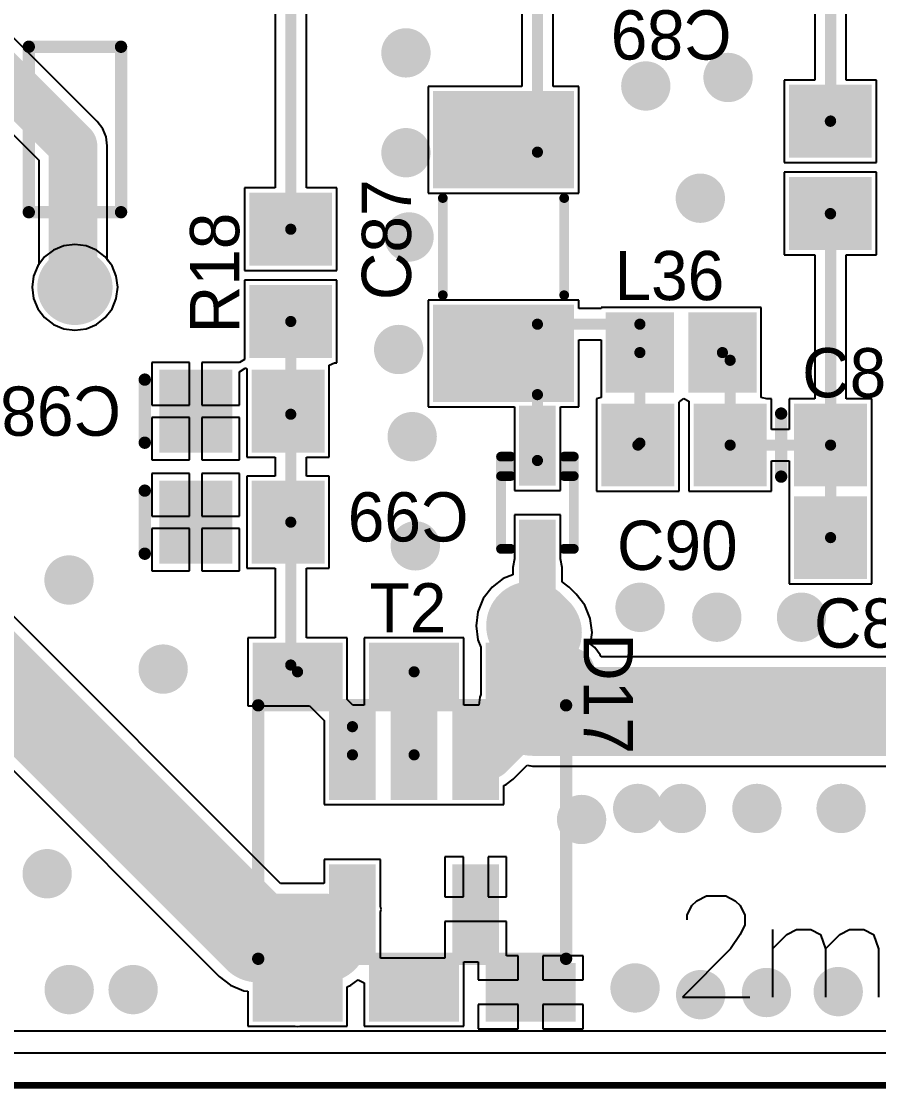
# Model space of a CAD drawing. Header units: millimetres. Extents: x 0 to 7.36, y -3.03 to 0.
# Drawn here: x 0.819 to 1.514, y -3.034 to -2.169 of the extents above; entities that cross this region are included whole.
import ezdxf

# ---------------------------------------------------------------- set-up
doc = ezdxf.new("R2010")
doc.units = ezdxf.units.MM
doc.header["$MEASUREMENT"] = 0
for name, color, linetype in [('BottomLayer', 5, 'Continuous'), ('BottomSolder', 6, 'Continuous'), ('KeepOutLayer', 6, 'Continuous'), ('MultiLayer', 9, 'Continuous'), ('PadHoleLayer', 156, 'Continuous'), ('TopLayer', 1, 'Continuous'), ('TopOverlay', 2, 'Continuous'), ('TopPaste', 8, 'Continuous'), ('TopSolder', 216, 'Continuous'), ('ViaHoleLayer', 16, 'Continuous')]:
    doc.layers.add(name, color=color, linetype=linetype)

# ---------------------------------------------------------------- blocks, each defined once
blk = doc.blocks.new('TRANSF_ACORE2_42')
at = {"layer": 'TopLayer'}
for points in [[(-0.14961, 0.06201), (-0.11024, 0.06201), (-0.14961, 0.12697), (-0.11024, 0.12697)], [(0.11024, 0.06201), (0.14961, 0.06201), (0.11024, 0.12697), (0.14961, 0.12697)], [(-0.09508, 0.03504), (-0.03012, 0.03504), (-0.09508, 0.06496), (-0.03012, 0.06496)], [(0.03012, 0.03504), (0.09508, 0.03504), (0.03012, 0.06496), (0.09508, 0.06496)], [(-0.14961, -0.03248), (-0.11024, -0.03248), (-0.14961, 0.03248), (-0.11024, 0.03248)], [(0.11024, -0.03248), (0.14961, -0.03248), (0.11024, 0.03248), (0.14961, 0.03248)], [(-0.09508, -0.01496), (-0.03012, -0.01496), (-0.09508, 0.01496), (-0.03012, 0.01496)], [(-0.09508, -0.06496), (-0.03012, -0.06496), (-0.09508, -0.03504), (-0.03012, -0.03504)], [(0.03012, -0.06496), (0.09508, -0.06496), (0.03012, -0.03504), (0.09508, -0.03504)], [(-0.14961, -0.12697), (-0.11024, -0.12697), (-0.14961, -0.06201), (-0.11024, -0.06201)], [(0.11024, -0.12697), (0.14961, -0.12697), (0.11024, -0.06201), (0.14961, -0.06201)]]:
    blk.add_solid(points, dxfattribs=at)
at = {"layer": 'TopOverlay', "const_width": 0.01}
for points in [[(-0.10275, -0.12639), (-0.10275, 0.12324)], [(0.10275, 0.12324), (-0.10275, 0.12324)], [(0.10275, -0.12639), (0.10275, 0.12324)], [(0.10275, -0.12639), (-0.10275, -0.12639)]]:
    blk.add_lwpolyline(points, dxfattribs=at)
at = {"layer": 'TopOverlay', "const_width": 0.005}
for points in [[(-0.10525, 0.12324, 1), (-0.10025, 0.12324, 1)], [(-0.10525, 0.12324, 1), (-0.10025, 0.12324, 1)], [(0.10025, 0.12324, 1), (0.10525, 0.12324, 1)], [(0.10025, 0.12324, 1), (0.10525, 0.12324, 1)], [(-0.10525, -0.12639, 1), (-0.10025, -0.12639, 1)], [(-0.10525, -0.12639, 1), (-0.10025, -0.12639, 1)], [(0.10025, -0.12639, 1), (0.10525, -0.12639, 1)], [(0.10025, -0.12639, 1), (0.10525, -0.12639, 1)]]:
    blk.add_lwpolyline(points, format="xyb", close=True, dxfattribs=at)
at = {"layer": 'TopPaste'}
for points in [[(-0.14961, 0.06201), (-0.11024, 0.06201), (-0.14961, 0.12697), (-0.11024, 0.12697)], [(0.11024, 0.06201), (0.14961, 0.06201), (0.11024, 0.12697), (0.14961, 0.12697)], [(-0.09508, 0.03504), (-0.03012, 0.03504), (-0.09508, 0.06496), (-0.03012, 0.06496)], [(0.03012, 0.03504), (0.09508, 0.03504), (0.03012, 0.06496), (0.09508, 0.06496)], [(-0.14961, -0.03248), (-0.11024, -0.03248), (-0.14961, 0.03248), (-0.11024, 0.03248)], [(0.11024, -0.03248), (0.14961, -0.03248), (0.11024, 0.03248), (0.14961, 0.03248)], [(-0.09508, -0.01496), (-0.03012, -0.01496), (-0.09508, 0.01496), (-0.03012, 0.01496)], [(-0.09508, -0.06496), (-0.03012, -0.06496), (-0.09508, -0.03504), (-0.03012, -0.03504)], [(0.03012, -0.06496), (0.09508, -0.06496), (0.03012, -0.03504), (0.09508, -0.03504)], [(-0.14961, -0.12697), (-0.11024, -0.12697), (-0.14961, -0.06201), (-0.11024, -0.06201)], [(0.11024, -0.12697), (0.14961, -0.12697), (0.11024, -0.06201), (0.14961, -0.06201)]]:
    blk.add_solid(points, dxfattribs=at)
at = {"layer": 'TopSolder'}
for points in [[(-0.15361, 0.05801), (-0.10624, 0.05801), (-0.15361, 0.13097), (-0.10624, 0.13097)], [(0.10624, 0.05801), (0.15361, 0.05801), (0.10624, 0.13097), (0.15361, 0.13097)], [(-0.09908, 0.03104), (-0.02612, 0.03104), (-0.09908, 0.06896), (-0.02612, 0.06896)], [(0.02612, 0.03104), (0.09908, 0.03104), (0.02612, 0.06896), (0.09908, 0.06896)], [(-0.15361, -0.03648), (-0.10624, -0.03648), (-0.15361, 0.03648), (-0.10624, 0.03648)], [(0.10624, -0.03648), (0.15361, -0.03648), (0.10624, 0.03648), (0.15361, 0.03648)], [(-0.09908, -0.01896), (-0.02612, -0.01896), (-0.09908, 0.01896), (-0.02612, 0.01896)], [(-0.09908, -0.06896), (-0.02612, -0.06896), (-0.09908, -0.03104), (-0.02612, -0.03104)], [(0.02612, -0.06896), (0.09908, -0.06896), (0.02612, -0.03104), (0.09908, -0.03104)], [(-0.15361, -0.13097), (-0.10624, -0.13097), (-0.15361, -0.05801), (-0.10624, -0.05801)], [(0.10624, -0.13097), (0.15361, -0.13097), (0.10624, -0.05801), (0.15361, -0.05801)]]:
    blk.add_solid(points, dxfattribs=at)
blk = doc.blocks.new('CAP_0805_121')
at = {"layer": 'TopLayer'}
for points in [[(-0.05511, -0.02953), (-0.00393, -0.02953), (-0.05511, 0.02953), (-0.00393, 0.02953)], [(0.0197, -0.02953), (0.07088, -0.02953), (0.0197, 0.02953), (0.07088, 0.02953)]]:
    blk.add_solid(points, dxfattribs=at)
at = {"layer": 'TopOverlay', "const_width": 0.01}
blk.add_lwpolyline([(-0.07088, -0.02557), (-0.07088, 0.02557)], dxfattribs=at)
at = {"layer": 'TopOverlay', "const_width": 0.005}
for points in [[(-0.07338, 0.02557, 1), (-0.06838, 0.02557, 1)], [(-0.07338, -0.02557, 1), (-0.06838, -0.02557, 1)]]:
    blk.add_lwpolyline(points, format="xyb", close=True, dxfattribs=at)
at = {"layer": 'TopPaste'}
for points in [[(-0.05511, -0.02953), (-0.00393, -0.02953), (-0.05511, 0.02953), (-0.00393, 0.02953)], [(0.0197, -0.02953), (0.07088, -0.02953), (0.0197, 0.02953), (0.07088, 0.02953)]]:
    blk.add_solid(points, dxfattribs=at)
at = {"layer": 'TopSolder'}
for points in [[(-0.05911, -0.03353), (0.00007, -0.03353), (-0.05911, 0.03353), (0.00007, 0.03353)], [(0.0157, -0.03353), (0.07488, -0.03353), (0.0157, 0.03353), (0.07488, 0.03353)]]:
    blk.add_solid(points, dxfattribs=at)
blk = doc.blocks.new('CAP_0805_122')
at = {"layer": 'TopLayer'}
for points in [[(-0.05511, -0.02953), (-0.00393, -0.02953), (-0.05511, 0.02953), (-0.00393, 0.02953)], [(0.0197, -0.02953), (0.07088, -0.02953), (0.0197, 0.02953), (0.07088, 0.02953)]]:
    blk.add_solid(points, dxfattribs=at)
at = {"layer": 'TopOverlay', "const_width": 0.01}
blk.add_lwpolyline([(-0.07088, 0.02557), (-0.07088, -0.02557)], dxfattribs=at)
at = {"layer": 'TopOverlay', "const_width": 0.005}
for points in [[(-0.07338, 0.02557, 1), (-0.06838, 0.02557, 1)], [(-0.07338, -0.02557, 1), (-0.06838, -0.02557, 1)]]:
    blk.add_lwpolyline(points, format="xyb", close=True, dxfattribs=at)
at = {"layer": 'TopPaste'}
for points in [[(-0.05511, -0.02953), (-0.00393, -0.02953), (-0.05511, 0.02953), (-0.00393, 0.02953)], [(0.0197, -0.02953), (0.07088, -0.02953), (0.0197, 0.02953), (0.07088, 0.02953)]]:
    blk.add_solid(points, dxfattribs=at)
at = {"layer": 'TopSolder'}
for points in [[(-0.05911, -0.03353), (0.00007, -0.03353), (-0.05911, 0.03353), (0.00007, 0.03353)], [(0.0157, -0.03353), (0.07488, -0.03353), (0.0157, 0.03353), (0.07488, 0.03353)]]:
    blk.add_solid(points, dxfattribs=at)
blk = doc.blocks.new('RES_0805_187')
at = {"layer": 'TopLayer'}
for points in [[(-0.06299, -0.02953), (-0.01181, -0.02953), (-0.06299, 0.02953), (-0.01181, 0.02953)], [(0.01181, -0.02953), (0.06299, -0.02953), (0.01181, 0.02953), (0.06299, 0.02953)]]:
    blk.add_solid(points, dxfattribs=at)
at = {"layer": 'TopPaste'}
for points in [[(-0.06299, -0.02953), (-0.01181, -0.02953), (-0.06299, 0.02953), (-0.01181, 0.02953)], [(0.01181, -0.02953), (0.06299, -0.02953), (0.01181, 0.02953), (0.06299, 0.02953)]]:
    blk.add_solid(points, dxfattribs=at)
at = {"layer": 'TopSolder'}
for points in [[(-0.06699, -0.03353), (-0.00781, -0.03353), (-0.06699, 0.03353), (-0.00781, 0.03353)], [(0.00781, -0.03353), (0.06699, -0.03353), (0.00781, 0.03353), (0.06699, 0.03353)]]:
    blk.add_solid(points, dxfattribs=at)
blk = doc.blocks.new('IND_0805_188')
at = {"layer": 'TopLayer'}
for points in [[(-0.05709, -0.02854), (-0.00984, -0.02854), (-0.05709, 0.02854), (-0.00984, 0.02854)], [(0.00984, -0.02854), (0.05709, -0.02854), (0.00984, 0.02854), (0.05709, 0.02854)]]:
    blk.add_solid(points, dxfattribs=at)
at = {"layer": 'TopPaste'}
for points in [[(-0.05709, -0.02854), (-0.00984, -0.02854), (-0.05709, 0.02854), (-0.00984, 0.02854)], [(0.00984, -0.02854), (0.05709, -0.02854), (0.00984, 0.02854), (0.05709, 0.02854)]]:
    blk.add_solid(points, dxfattribs=at)
at = {"layer": 'TopSolder'}
for points in [[(-0.06109, -0.03254), (-0.00584, -0.03254), (-0.06109, 0.03254), (-0.00584, 0.03254)], [(0.00584, -0.03254), (0.06109, -0.03254), (0.00584, 0.03254), (0.06109, 0.03254)]]:
    blk.add_solid(points, dxfattribs=at)
blk = doc.blocks.new('CAP_0805_189')
at = {"layer": 'TopLayer'}
for points in [[(-0.05511, -0.02953), (-0.00393, -0.02953), (-0.05511, 0.02953), (-0.00393, 0.02953)], [(0.0197, -0.02953), (0.07088, -0.02953), (0.0197, 0.02953), (0.07088, 0.02953)]]:
    blk.add_solid(points, dxfattribs=at)
at = {"layer": 'TopOverlay', "const_width": 0.01}
blk.add_lwpolyline([(-0.07088, -0.02557), (-0.07088, 0.02557)], dxfattribs=at)
at = {"layer": 'TopOverlay', "const_width": 0.005}
for points in [[(-0.07338, 0.02557, 1), (-0.06838, 0.02557, 1)], [(-0.07338, -0.02557, 1), (-0.06838, -0.02557, 1)]]:
    blk.add_lwpolyline(points, format="xyb", close=True, dxfattribs=at)
at = {"layer": 'TopPaste'}
for points in [[(-0.05511, -0.02953), (-0.00393, -0.02953), (-0.05511, 0.02953), (-0.00393, 0.02953)], [(0.0197, -0.02953), (0.07088, -0.02953), (0.0197, 0.02953), (0.07088, 0.02953)]]:
    blk.add_solid(points, dxfattribs=at)
at = {"layer": 'TopSolder'}
for points in [[(-0.05911, -0.03353), (0.00007, -0.03353), (-0.05911, 0.03353), (0.00007, 0.03353)], [(0.0157, -0.03353), (0.07488, -0.03353), (0.0157, 0.03353), (0.07488, 0.03353)]]:
    blk.add_solid(points, dxfattribs=at)
blk = doc.blocks.new('RES_0805_240')
at = {"layer": 'TopLayer'}
for points in [[(-0.06299, -0.02953), (-0.01181, -0.02953), (-0.06299, 0.02953), (-0.01181, 0.02953)], [(0.01181, -0.02953), (0.06299, -0.02953), (0.01181, 0.02953), (0.06299, 0.02953)]]:
    blk.add_solid(points, dxfattribs=at)
at = {"layer": 'TopPaste'}
for points in [[(-0.06299, -0.02953), (-0.01181, -0.02953), (-0.06299, 0.02953), (-0.01181, 0.02953)], [(0.01181, -0.02953), (0.06299, -0.02953), (0.01181, 0.02953), (0.06299, 0.02953)]]:
    blk.add_solid(points, dxfattribs=at)
at = {"layer": 'TopSolder'}
for points in [[(-0.06699, -0.03353), (-0.00781, -0.03353), (-0.06699, 0.03353), (-0.00781, 0.03353)], [(0.00781, -0.03353), (0.06699, -0.03353), (0.00781, 0.03353), (0.06699, 0.03353)]]:
    blk.add_solid(points, dxfattribs=at)
blk = doc.blocks.new('CAP_0805_241')
at = {"layer": 'TopLayer'}
for points in [[(-0.05511, -0.02953), (-0.00393, -0.02953), (-0.05511, 0.02953), (-0.00393, 0.02953)], [(0.0197, -0.02953), (0.07088, -0.02953), (0.0197, 0.02953), (0.07088, 0.02953)]]:
    blk.add_solid(points, dxfattribs=at)
at = {"layer": 'TopOverlay', "const_width": 0.01}
blk.add_lwpolyline([(-0.07088, 0.02557), (-0.07088, -0.02557)], dxfattribs=at)
at = {"layer": 'TopOverlay', "const_width": 0.005}
for points in [[(-0.07338, 0.02557, 1), (-0.06838, 0.02557, 1)], [(-0.07338, -0.02557, 1), (-0.06838, -0.02557, 1)]]:
    blk.add_lwpolyline(points, format="xyb", close=True, dxfattribs=at)
at = {"layer": 'TopPaste'}
for points in [[(-0.05511, -0.02953), (-0.00393, -0.02953), (-0.05511, 0.02953), (-0.00393, 0.02953)], [(0.0197, -0.02953), (0.07088, -0.02953), (0.0197, 0.02953), (0.07088, 0.02953)]]:
    blk.add_solid(points, dxfattribs=at)
at = {"layer": 'TopSolder'}
for points in [[(-0.05911, -0.03353), (0.00007, -0.03353), (-0.05911, 0.03353), (0.00007, 0.03353)], [(0.0157, -0.03353), (0.07488, -0.03353), (0.0157, 0.03353), (0.07488, 0.03353)]]:
    blk.add_solid(points, dxfattribs=at)
blk = doc.blocks.new('CAP_0805_242')
at = {"layer": 'TopLayer'}
for points in [[(-0.05511, -0.02953), (-0.00393, -0.02953), (-0.05511, 0.02953), (-0.00393, 0.02953)], [(0.0197, -0.02953), (0.07088, -0.02953), (0.0197, 0.02953), (0.07088, 0.02953)]]:
    blk.add_solid(points, dxfattribs=at)
at = {"layer": 'TopOverlay', "const_width": 0.01}
blk.add_lwpolyline([(-0.07088, 0.02557), (-0.07088, -0.02557)], dxfattribs=at)
at = {"layer": 'TopOverlay', "const_width": 0.005}
for points in [[(-0.07338, 0.02557, 1), (-0.06838, 0.02557, 1)], [(-0.07338, -0.02557, 1), (-0.06838, -0.02557, 1)]]:
    blk.add_lwpolyline(points, format="xyb", close=True, dxfattribs=at)
at = {"layer": 'TopPaste'}
for points in [[(-0.05511, -0.02953), (-0.00393, -0.02953), (-0.05511, 0.02953), (-0.00393, 0.02953)], [(0.0197, -0.02953), (0.07088, -0.02953), (0.0197, 0.02953), (0.07088, 0.02953)]]:
    blk.add_solid(points, dxfattribs=at)
at = {"layer": 'TopSolder'}
for points in [[(-0.05911, -0.03353), (0.00007, -0.03353), (-0.05911, 0.03353), (0.00007, 0.03353)], [(0.0157, -0.03353), (0.07488, -0.03353), (0.0157, 0.03353), (0.07488, 0.03353)]]:
    blk.add_solid(points, dxfattribs=at)
blk = doc.blocks.new('SOD_323_244')
at = {"layer": 'TopLayer'}
for points in [[(-0.0748, -0.01083), (-0.01772, -0.01083), (-0.0748, 0.01083), (-0.01772, 0.01083)], [(0.01772, -0.01083), (0.0748, -0.01083), (0.01772, 0.01083), (0.0748, 0.01083)]]:
    blk.add_solid(points, dxfattribs=at)
at = {"layer": 'TopOverlay', "const_width": 0.00787}
for points in [[(-0.0374, 0.02953), (0.0374, 0.02953)], [(-0.0374, 0.02953), (-0.0374, 0.02165)], [(0.02165, 0.02953), (0.02165, 0.02165)], [(0.0374, 0.02953), (0.0374, 0.02165)], [(0.02165, 0.02165), (0.0374, 0.02165)], [(-0.0374, -0.02165), (-0.0374, -0.02953)], [(-0.0374, -0.02953), (0.0374, -0.02953)], [(0.02165, -0.02165), (0.0374, -0.02165)], [(0.02165, -0.02165), (0.02165, -0.02953)], [(0.0374, -0.02165), (0.0374, -0.02953)]]:
    blk.add_lwpolyline(points, dxfattribs=at)
at = {"layer": 'TopOverlay', "const_width": 0.00394}
for points in [[(-0.03937, 0.02953, 1), (-0.03543, 0.02953, 1)], [(-0.03937, 0.02953, 1), (-0.03543, 0.02953, 1)], [(0.01969, 0.02953, 1), (0.02362, 0.02953, 1)], [(0.03543, 0.02953, 1), (0.03937, 0.02953, 1)], [(0.03543, 0.02953, 1), (0.03937, 0.02953, 1)], [(-0.03937, 0.02165, 1), (-0.03543, 0.02165, 1)], [(0.01969, 0.02165, 1), (0.02362, 0.02165, 1)], [(0.01969, 0.02165, 1), (0.02362, 0.02165, 1)], [(0.03543, 0.02165, 1), (0.03937, 0.02165, 1)], [(0.03543, 0.02165, 1), (0.03937, 0.02165, 1)], [(-0.03937, -0.02165, 1), (-0.03543, -0.02165, 1)], [(-0.03937, -0.02953, 1), (-0.03543, -0.02953, 1)], [(-0.03937, -0.02953, 1), (-0.03543, -0.02953, 1)], [(0.01969, -0.02165, 1), (0.02362, -0.02165, 1)], [(0.01969, -0.02165, 1), (0.02362, -0.02165, 1)], [(0.01969, -0.02953, 1), (0.02362, -0.02953, 1)], [(0.03543, -0.02165, 1), (0.03937, -0.02165, 1)], [(0.03543, -0.02165, 1), (0.03937, -0.02165, 1)], [(0.03543, -0.02953, 1), (0.03937, -0.02953, 1)], [(0.03543, -0.02953, 1), (0.03937, -0.02953, 1)]]:
    blk.add_lwpolyline(points, format="xyb", close=True, dxfattribs=at)
at = {"layer": 'TopPaste'}
for points in [[(-0.0748, -0.01083), (-0.01772, -0.01083), (-0.0748, 0.01083), (-0.01772, 0.01083)], [(0.01772, -0.01083), (0.0748, -0.01083), (0.01772, 0.01083), (0.0748, 0.01083)]]:
    blk.add_solid(points, dxfattribs=at)
at = {"layer": 'TopSolder'}
for points in [[(-0.0788, -0.01483), (-0.01372, -0.01483), (-0.0788, 0.01483), (-0.01372, 0.01483)], [(0.01372, -0.01483), (0.0788, -0.01483), (0.01372, 0.01483), (0.0788, 0.01483)]]:
    blk.add_solid(points, dxfattribs=at)
blk = doc.blocks.new('IND_FERRITE_BEAD_248')
at = {"layer": 'BottomLayer', "const_width": 0.02657}
for points in [[(-0.14124, 0, 1), (-0.11467, 0, 1)], [(0.11467, 0, 1), (0.14124, 0, 1)]]:
    blk.add_lwpolyline(points, format="xyb", close=True, dxfattribs=at)
at = {"layer": 'BottomSolder', "const_width": 0.03057}
for points in [[(-0.14324, 0, 1), (-0.11267, 0, 1)], [(0.11267, 0, 1), (0.14324, 0, 1)]]:
    blk.add_lwpolyline(points, format="xyb", close=True, dxfattribs=at)
at = {"layer": 'MultiLayer', "const_width": 0.02657}
for points in [[(-0.14124, 0, 1), (-0.11467, 0, 1)], [(0.11467, 0, 1), (0.14124, 0, 1)]]:
    blk.add_lwpolyline(points, format="xyb", close=True, dxfattribs=at)
at = {"layer": 'PadHoleLayer', "const_width": 0.01575}
for points in [[(-0.13583, 0, 1), (-0.12008, 0, 1)], [(0.12008, 0, 1), (0.13583, 0, 1)]]:
    blk.add_lwpolyline(points, format="xyb", close=True, dxfattribs=at)
at = {"layer": 'TopLayer', "const_width": 0.02657}
for points in [[(-0.14124, 0, 1), (-0.11467, 0, 1)], [(0.11467, 0, 1), (0.14124, 0, 1)]]:
    blk.add_lwpolyline(points, format="xyb", close=True, dxfattribs=at)
at = {"layer": 'TopOverlay', "const_width": 0.01}
for points in [[(-0.06707, -0.0374), (-0.06707, 0.0374)], [(0.06707, 0.0374), (-0.06707, 0.0374)], [(0.06707, -0.0374), (0.06707, 0.0374)], [(0.06707, -0.0374), (-0.06707, -0.0374)]]:
    blk.add_lwpolyline(points, dxfattribs=at)
at = {"layer": 'TopOverlay', "const_width": 0.005}
for points in [[(-0.06957, 0.0374, 1), (-0.06457, 0.0374, 1)], [(-0.06957, 0.0374, 1), (-0.06457, 0.0374, 1)], [(0.06457, 0.0374, 1), (0.06957, 0.0374, 1)], [(0.06457, 0.0374, 1), (0.06957, 0.0374, 1)], [(-0.06957, -0.0374, 1), (-0.06457, -0.0374, 1)], [(-0.06957, -0.0374, 1), (-0.06457, -0.0374, 1)], [(0.06457, -0.0374, 1), (0.06957, -0.0374, 1)], [(0.06457, -0.0374, 1), (0.06957, -0.0374, 1)]]:
    blk.add_lwpolyline(points, format="xyb", close=True, dxfattribs=at)
at = {"layer": 'TopSolder', "const_width": 0.03057}
for points in [[(-0.14324, 0, 1), (-0.11267, 0, 1)], [(0.11267, 0, 1), (0.14324, 0, 1)]]:
    blk.add_lwpolyline(points, format="xyb", close=True, dxfattribs=at)
blk = doc.blocks.new('5025_2010__284')
at = {"layer": 'TopLayer'}
for points in [[(-0.05118, -0.05315), (-0.05118, 0.05315), (-0.12205, -0.05315), (-0.12205, 0.05315)], [(0.12205, -0.05315), (0.12205, 0.05315), (0.05118, -0.05315), (0.05118, 0.05315)]]:
    blk.add_solid(points, dxfattribs=at)
at = {"layer": 'TopOverlay', "const_width": 0.00787}
for points in [[(-0.03937, 0.04921), (0.03937, 0.04921)], [(-0.03937, -0.04921), (0.03937, -0.04921)]]:
    blk.add_lwpolyline(points, dxfattribs=at)
at = {"layer": 'TopOverlay', "const_width": 0.00394}
for points in [[(-0.04134, 0.04921, 1), (-0.0374, 0.04921, 1)], [(0.0374, 0.04921, 1), (0.04134, 0.04921, 1)], [(-0.04134, -0.04921, 1), (-0.0374, -0.04921, 1)], [(0.0374, -0.04921, 1), (0.04134, -0.04921, 1)]]:
    blk.add_lwpolyline(points, format="xyb", close=True, dxfattribs=at)
at = {"layer": 'TopPaste'}
for points in [[(-0.05118, -0.05315), (-0.05118, 0.05315), (-0.12205, -0.05315), (-0.12205, 0.05315)], [(0.12205, -0.05315), (0.12205, 0.05315), (0.05118, -0.05315), (0.05118, 0.05315)]]:
    blk.add_solid(points, dxfattribs=at)
at = {"layer": 'TopSolder'}
for points in [[(-0.04718, -0.05715), (-0.04718, 0.05715), (-0.12605, -0.05715), (-0.12605, 0.05715)], [(0.12605, -0.05715), (0.12605, 0.05715), (0.04718, -0.05715), (0.04718, 0.05715)]]:
    blk.add_solid(points, dxfattribs=at)

msp = doc.modelspace()

# ---------------------------------------------------------------- linework, layer by layer
at = {"layer": 'BottomLayer'}
for p, q in [((0.85351, -2.35101), (0.84513, -2.35448)), ((0.8625, -2.34982), (0.85351, -2.35101)), ((0.87149, -2.35101), (0.8625, -2.34982)), ((0.87987, -2.35448), (0.87149, -2.35101)), ((0.83793, -2.36), (0.83241, -2.3672)), ((0.84513, -2.35448), (0.83793, -2.36)), ((0.88707, -2.36), (0.87987, -2.35448)), ((0.89259, -2.3672), (0.88707, -2.36)), ((0.83241, -2.3672), (0.82894, -2.37558)), ((0.89606, -2.37558), (0.89259, -2.3672)), ((0.82894, -2.37558), (0.82775, -2.38457)), ((0.89725, -2.38457), (0.89606, -2.37558)), ((0.82775, -2.38457), (0.82894, -2.39356)), ((0.89606, -2.39356), (0.89725, -2.38457)), ((0.82894, -2.39356), (0.83241, -2.40194)), ((0.89259, -2.40194), (0.89606, -2.39356)), ((0.83241, -2.40194), (0.83793, -2.40914)), ((0.88707, -2.40914), (0.89259, -2.40194)), ((0.83793, -2.40914), (0.84513, -2.41466)), ((0.87987, -2.41466), (0.88707, -2.40914)), ((0.84513, -2.41466), (0.85351, -2.41813)), ((0.85351, -2.41813), (0.8625, -2.41932)), ((0.8625, -2.41932), (0.87149, -2.41813)), ((0.87149, -2.41813), (0.87987, -2.41466)), ((7.35137, -2.98764), (0.04957, -2.98764))]:
    msp.add_line(p, q, dxfattribs=at)
at = {"layer": 'BottomLayer', "const_width": 0.02}
for points in [[(1.1209, -2.19452, 1), (1.1409, -2.19452, 1)], [(1.38206, -2.21446, 1), (1.40206, -2.21446, 1)], [(1.31537, -2.22136, 1), (1.33537, -2.22136, 1)], [(1.1209, -2.27546, 1), (1.1409, -2.27546, 1)], [(1.35958, -2.31235, 1), (1.37958, -2.31235, 1)], [(1.12343, -2.34376, 1), (1.14343, -2.34376, 1)], [(1.115, -2.435, 1), (1.135, -2.435, 1)], [(1.12596, -2.50566, 1), (1.14596, -2.50566, 1)], [(1.12849, -2.59419, 1), (1.14849, -2.59419, 1)], [(0.84771, -2.62188, 1), (0.86771, -2.62188, 1)], [(1.31072, -2.64403, 1), (1.33072, -2.64403, 1)], [(1.37294, -2.65205, 1), (1.39294, -2.65205, 1)], [(1.44161, -2.65205, 1), (1.46161, -2.65205, 1)], [(0.92406, -2.69411, 1), (0.94406, -2.69411, 1)], [(1.30882, -2.80709, 1), (1.32882, -2.80709, 1)], [(1.34428, -2.80709, 1), (1.36428, -2.80709, 1)], [(1.40545, -2.80709, 1), (1.42545, -2.80709, 1)], [(1.47372, -2.80709, 1), (1.49372, -2.80709, 1)], [(1.2633, -2.81603, 1), (1.2833, -2.81603, 1)], [(0.83, -2.86, 1), (0.85, -2.86, 1)], [(1.30666, -2.95259, 1), (1.32666, -2.95259, 1)], [(0.84786, -2.95395, 1), (0.86786, -2.95395, 1)], [(0.8997, -2.95395, 1), (0.9197, -2.95395, 1)], [(1.35984, -2.95804, 1), (1.37984, -2.95804, 1)], [(1.41322, -2.95632, 1), (1.43322, -2.95632, 1)], [(1.47139, -2.95558, 1), (1.49139, -2.95558, 1)]]:
    msp.add_lwpolyline(points, format="xyb", close=True, dxfattribs=at)
at = {"layer": 'KeepOutLayer'}
for const_width in [0.00551, 0.005]:
    msp.add_lwpolyline([(0, -3.0315), (7.3622, -3.0315)], dxfattribs=dict(at, const_width=const_width))
at = {"layer": 'MultiLayer', "const_width": 0.02}
for points in [[(1.1209, -2.19452, 1), (1.1409, -2.19452, 1)], [(1.38206, -2.21446, 1), (1.40206, -2.21446, 1)], [(1.31537, -2.22136, 1), (1.33537, -2.22136, 1)], [(1.1209, -2.27546, 1), (1.1409, -2.27546, 1)], [(1.35958, -2.31235, 1), (1.37958, -2.31235, 1)], [(1.12343, -2.34376, 1), (1.14343, -2.34376, 1)], [(1.115, -2.435, 1), (1.135, -2.435, 1)], [(1.12596, -2.50566, 1), (1.14596, -2.50566, 1)], [(1.12849, -2.59419, 1), (1.14849, -2.59419, 1)], [(0.84771, -2.62188, 1), (0.86771, -2.62188, 1)], [(1.31072, -2.64403, 1), (1.33072, -2.64403, 1)], [(1.37294, -2.65205, 1), (1.39294, -2.65205, 1)], [(1.44161, -2.65205, 1), (1.46161, -2.65205, 1)], [(0.92406, -2.69411, 1), (0.94406, -2.69411, 1)], [(1.30882, -2.80709, 1), (1.32882, -2.80709, 1)], [(1.34428, -2.80709, 1), (1.36428, -2.80709, 1)], [(1.40545, -2.80709, 1), (1.42545, -2.80709, 1)], [(1.47372, -2.80709, 1), (1.49372, -2.80709, 1)], [(1.2633, -2.81603, 1), (1.2833, -2.81603, 1)], [(0.83, -2.86, 1), (0.85, -2.86, 1)], [(1.30666, -2.95259, 1), (1.32666, -2.95259, 1)], [(0.84786, -2.95395, 1), (0.86786, -2.95395, 1)], [(0.8997, -2.95395, 1), (0.9197, -2.95395, 1)], [(1.35984, -2.95804, 1), (1.37984, -2.95804, 1)], [(1.41322, -2.95632, 1), (1.43322, -2.95632, 1)], [(1.47139, -2.95558, 1), (1.49139, -2.95558, 1)]]:
    msp.add_lwpolyline(points, format="xyb", close=True, dxfattribs=at)
at = {"layer": 'TopLayer'}
for p, q in [((1.46255, -2.0749), (1.46255, -2.21654)), ((1.48784, -2.21654), (1.48784, -2.0749)), ((0.8806, -2.25025), (0.76092, -2.13057)), ((1.05014, -2.30404), (1.05014, -2.12867)), ((1.02486, -2.14131), (1.02486, -2.30404)), ((1.22486, -2.15492), (1.22486, -2.22169)), ((1.25014, -2.22169), (1.25014, -2.15492)), ((0.74133, -2.1896), (0.83315, -2.28142)), ((1.22486, -2.22169), (1.14898, -2.22169)), ((1.14898, -2.22169), (1.14898, -2.30831)), ((1.27102, -2.22169), (1.25014, -2.22169)), ((1.27102, -2.30831), (1.27102, -2.22169)), ((1.46255, -2.21654), (1.4376, -2.21654)), ((1.4376, -2.21654), (1.4376, -2.28346)), ((1.5124, -2.21654), (1.48784, -2.21654)), ((1.5124, -2.28346), (1.5124, -2.21654)), ((0.88502, -2.25601), (0.8806, -2.25025)), ((0.88779, -2.26271), (0.88502, -2.25601)), ((0.88874, -2.26991), (0.88779, -2.26271)), ((0.88874, -2.36218), (0.88874, -2.26991)), ((0.83315, -2.28142), (0.83315, -2.36623)), ((1.4376, -2.28346), (1.5124, -2.28346)), ((1.5124, -2.29134), (1.4376, -2.29134)), ((1.4376, -2.29134), (1.4376, -2.35827)), ((1.5124, -2.35827), (1.5124, -2.29134)), ((1.02486, -2.30404), (1.0001, -2.30404)), ((1.0001, -2.30404), (1.0001, -2.37096)), ((1.0749, -2.30404), (1.05014, -2.30404)), ((1.0749, -2.37096), (1.0749, -2.30404)), ((1.14898, -2.30831), (1.27102, -2.30831)), ((0.89259, -2.3672), (0.88874, -2.36218)), ((1.4376, -2.35827), (1.46255, -2.35827)), ((1.46255, -2.35827), (1.46255, -2.4751)), ((1.48784, -2.4751), (1.48784, -2.35827)), ((1.48784, -2.35827), (1.5124, -2.35827)), ((1.02921, -2.86785), (0.52802, -2.36666)), ((0.83241, -2.3672), (0.82894, -2.37558)), ((0.83315, -2.36623), (0.83241, -2.3672)), ((0.89606, -2.37558), (0.89259, -2.3672)), ((0.82894, -2.37558), (0.82775, -2.38457)), ((0.89725, -2.38457), (0.89606, -2.37558)), ((1.0001, -2.37096), (1.0749, -2.37096)), ((1.0749, -2.37884), (1.0001, -2.37884)), ((1.0001, -2.37884), (1.0001, -2.4411)), ((1.0749, -2.44577), (1.0749, -2.37884)), ((0.82775, -2.38457), (0.82894, -2.39356)), ((0.89606, -2.39356), (0.89725, -2.38457)), ((0.82894, -2.39356), (0.83241, -2.40194)), ((0.89259, -2.40194), (0.89606, -2.39356)), ((1.27102, -2.39492), (1.14898, -2.39492)), ((1.14898, -2.39492), (1.14898, -2.48154)), ((1.27102, -2.40186), (1.27102, -2.39492)), ((0.83241, -2.40194), (0.83793, -2.40914)), ((0.88707, -2.40914), (0.89259, -2.40194)), ((1.28907, -2.40186), (1.27102, -2.40186)), ((1.351, -2.40108), (1.28907, -2.40108)), ((1.28907, -2.40108), (1.28907, -2.40186)), ((1.35207, -2.40108), (1.351, -2.40108)), ((1.356, -2.40108), (1.35207, -2.40108)), ((1.35707, -2.40108), (1.356, -2.40108)), ((1.419, -2.40108), (1.35707, -2.40108)), ((1.419, -2.47392), (1.419, -2.40108)), ((0.83793, -2.40914), (0.84513, -2.41466)), ((0.87987, -2.41466), (0.88707, -2.40914)), ((0.45244, -2.41631), (0.97956, -2.94343)), ((0.84513, -2.41466), (0.85351, -2.41813)), ((0.85351, -2.41813), (0.8625, -2.41932)), ((0.8625, -2.41932), (0.87149, -2.41813)), ((0.87149, -2.41813), (0.87987, -2.41466)), ((1.27102, -2.48154), (1.27102, -2.42715)), ((1.27102, -2.42715), (1.28907, -2.42715)), ((1.28907, -2.42715), (1.28907, -2.47392)), ((0.95548, -2.44547), (0.92489, -2.44547)), ((0.92489, -2.44547), (0.92489, -2.48)), ((0.95548, -2.48), (0.95548, -2.44547)), ((0.99217, -2.44547), (0.96548, -2.44547)), ((0.96548, -2.44547), (0.96548, -2.48)), ((0.99229, -2.44547), (0.99217, -2.44547)), ((0.99607, -2.44547), (0.99229, -2.44547)), ((0.99229, -2.44547), (0.99229, -2.44547)), ((1.0001, -2.44312), (0.99607, -2.44547)), ((1.0001, -2.4411), (1.0001, -2.44312)), ((1.06875, -2.4476), (1.07299, -2.44577)), ((1.06875, -2.5224), (1.06875, -2.4476)), ((1.07299, -2.44577), (1.0749, -2.44577)), ((0.99607, -2.45302), (1.00067, -2.45015)), ((0.99607, -2.48), (0.99607, -2.45302)), ((1.00067, -2.45015), (1.00107, -2.45012)), ((1.00107, -2.45012), (1.00182, -2.45055)), ((1.00182, -2.45055), (1.00182, -2.5224)), ((1.28907, -2.47392), (1.28548, -2.4751)), ((1.35284, -2.47725), (1.3563, -2.47462)), ((1.3563, -2.47462), (1.36029, -2.47693)), ((1.42351, -2.4751), (1.419, -2.47392)), ((0.92489, -2.48), (0.95548, -2.48)), ((0.96548, -2.48), (0.99607, -2.48)), ((1.14898, -2.48154), (1.2188, -2.48154)), ((1.2188, -2.48154), (1.2188, -2.54941)), ((1.2562, -2.54941), (1.2562, -2.48154)), ((1.2562, -2.48154), (1.27102, -2.48154)), ((1.28548, -2.4751), (1.28548, -2.5499)), ((1.35241, -2.47768), (1.35284, -2.47725)), ((1.35241, -2.5499), (1.35241, -2.47768)), ((1.36029, -2.47693), (1.36029, -2.5499)), ((1.42722, -2.4751), (1.42351, -2.4751)), ((1.42722, -2.49986), (1.42722, -2.4751)), ((1.46255, -2.4751), (1.44173, -2.4751)), ((1.44173, -2.4751), (1.44173, -2.49986)), ((1.50866, -2.4751), (1.48784, -2.4751)), ((1.50866, -2.5499), (1.50866, -2.4751)), ((0.95548, -2.49), (0.92489, -2.49)), ((0.92489, -2.49), (0.92489, -2.52453)), ((0.95548, -2.52453), (0.95548, -2.49)), ((0.99607, -2.49), (0.96548, -2.49)), ((0.96548, -2.49), (0.96548, -2.52453)), ((0.99607, -2.52453), (0.99607, -2.49)), ((1.44173, -2.49986), (1.42722, -2.49986)), ((0.92489, -2.52453), (0.95548, -2.52453)), ((0.96548, -2.52453), (0.99607, -2.52453)), ((1.00182, -2.5224), (1.02486, -2.5224)), ((1.02486, -2.5224), (1.02486, -2.5376)), ((1.05014, -2.5376), (1.05014, -2.5224)), ((1.05014, -2.5224), (1.06875, -2.5224)), ((1.42722, -2.5499), (1.42722, -2.52514)), ((1.42722, -2.52514), (1.44173, -2.52514)), ((1.44173, -2.52514), (1.44173, -2.5499)), ((0.95548, -2.53547), (0.92489, -2.53547)), ((0.92489, -2.53547), (0.92489, -2.57)), ((0.95548, -2.57), (0.95548, -2.53547)), ((0.99607, -2.53547), (0.96548, -2.53547)), ((0.96548, -2.53547), (0.96548, -2.57)), ((0.99607, -2.57), (0.99607, -2.53547)), ((1.02486, -2.5376), (1.00182, -2.5376)), ((1.00182, -2.5376), (1.00182, -2.6124)), ((1.06875, -2.5376), (1.05014, -2.5376)), ((1.06875, -2.6124), (1.06875, -2.5376)), ((1.2188, -2.54941), (1.2562, -2.54941)), ((1.28548, -2.5499), (1.35241, -2.5499)), ((1.36029, -2.5499), (1.42722, -2.5499)), ((1.44173, -2.5499), (1.44173, -2.5499)), ((1.44173, -2.5499), (1.44173, -2.5501)), ((1.44173, -2.5501), (1.44173, -2.5501)), ((1.44173, -2.5501), (1.44173, -2.6249)), ((1.50866, -2.5501), (1.50866, -2.5499)), ((1.50866, -2.5499), (1.50866, -2.5499)), ((1.50866, -2.6249), (1.50866, -2.5501)), ((1.50866, -2.5501), (1.50866, -2.5501)), ((1.2562, -2.56909), (1.2188, -2.56909)), ((1.2188, -2.56909), (1.2188, -2.60473)), ((1.2562, -2.60473), (1.2562, -2.56909)), ((0.92489, -2.57), (0.95548, -2.57)), ((0.96548, -2.57), (0.99607, -2.57)), ((0.95548, -2.58), (0.92489, -2.58)), ((0.92489, -2.58), (0.92489, -2.61453)), ((0.95548, -2.61453), (0.95548, -2.58)), ((0.99607, -2.58), (0.96548, -2.58)), ((0.96548, -2.58), (0.96548, -2.61453)), ((0.99607, -2.61453), (0.99607, -2.58)), ((1.00182, -2.6124), (1.02486, -2.6124)), ((1.02486, -2.6124), (1.02486, -2.66875)), ((1.05014, -2.66875), (1.05014, -2.6124)), ((1.05014, -2.6124), (1.06875, -2.6124)), ((1.2188, -2.60473), (1.21743, -2.61161)), ((1.21743, -2.61161), (1.21743, -2.61756)), ((1.25757, -2.61161), (1.2562, -2.60473)), ((1.25757, -2.62334), (1.25757, -2.61161)), ((0.92489, -2.61453), (0.95548, -2.61453)), ((0.96548, -2.61453), (0.99607, -2.61453)), ((1.20985, -2.62069), (1.20068, -2.62773)), ((1.21743, -2.61756), (1.20985, -2.62069)), ((1.20068, -2.62773), (1.19364, -2.6369)), ((1.2633, -2.62773), (1.25757, -2.62334)), ((1.26881, -2.63324), (1.2633, -2.62773)), ((1.44173, -2.6249), (1.50866, -2.6249)), ((1.19364, -2.6369), (1.18922, -2.64758)), ((1.27584, -2.64241), (1.26881, -2.63324)), ((1.18922, -2.64758), (1.18771, -2.65904)), ((1.28027, -2.65309), (1.27584, -2.64241)), ((1.28178, -2.66455), (1.28027, -2.65309)), ((1.18771, -2.65904), (1.18922, -2.6705)), ((1.28053, -2.674), (1.28178, -2.66455)), ((1.02486, -2.66875), (1.00266, -2.66875)), ((1.00266, -2.66875), (1.00266, -2.72387)), ((1.08337, -2.66875), (1.05014, -2.66875)), ((1.08337, -2.71878), (1.08337, -2.66875)), ((1.17785, -2.66875), (1.09715, -2.66875)), ((1.09715, -2.66875), (1.09715, -2.72328)), ((1.17785, -2.72328), (1.17785, -2.66875)), ((1.18922, -2.6705), (1.19163, -2.67633)), ((1.19163, -2.67633), (1.19163, -2.71471)), ((1.28399, -2.67665), (1.28053, -2.674)), ((1.28841, -2.68241), (1.28399, -2.67665)), ((1.28912, -2.68413), (1.28841, -2.68241)), ((1.64344, -2.68413), (1.28912, -2.68413)), ((1.19071, -2.71695), (1.18988, -2.72328)), ((1.19163, -2.71471), (1.19071, -2.71695)), ((1.00266, -2.72387), (1.05269, -2.72387)), ((1.05269, -2.72387), (1.06467, -2.73584)), ((1.08786, -2.72328), (1.08337, -2.71878)), ((1.09715, -2.72328), (1.08786, -2.72328)), ((1.18988, -2.72328), (1.17785, -2.72328)), ((1.06467, -2.73584), (1.06467, -2.80398)), ((1.21791, -2.78329), (1.22909, -2.7721)), ((1.22909, -2.7721), (1.23348, -2.77268)), ((1.23348, -2.77268), (4.44972, -2.77268)), ((1.21215, -2.7877), (1.21791, -2.78329)), ((1.21033, -2.78845), (1.21215, -2.7877)), ((1.21033, -2.80398), (1.21033, -2.78845)), ((1.06467, -2.80398), (1.11033, -2.80398)), ((1.11033, -2.80398), (1.11033, -2.80398)), ((1.11033, -2.80398), (1.11467, -2.80398)), ((1.11467, -2.80398), (1.11467, -2.80398)), ((1.11467, -2.80398), (1.16033, -2.80398)), ((1.16033, -2.80398), (1.16033, -2.80398)), ((1.16033, -2.80398), (1.16467, -2.80398)), ((1.16467, -2.80398), (1.16467, -2.80398)), ((1.16467, -2.80398), (1.16533, -2.80398)), ((1.16533, -2.80398), (1.21033, -2.80398)), ((1.1775, -2.84635), (1.16254, -2.84635)), ((1.16254, -2.84635), (1.16254, -2.87883)), ((1.1775, -2.87883), (1.1775, -2.84635)), ((1.21246, -2.84635), (1.1975, -2.84635)), ((1.1975, -2.84635), (1.1975, -2.87883)), ((1.21246, -2.87883), (1.21246, -2.84635)), ((1.11033, -2.84847), (1.06467, -2.84847)), ((1.06467, -2.84847), (1.06467, -2.86745)), ((1.11033, -2.88658), (1.11033, -2.84847)), ((1.0642, -2.86785), (1.02921, -2.86785)), ((1.06467, -2.86745), (1.0642, -2.86785)), ((1.16254, -2.87883), (1.1775, -2.87883)), ((1.1975, -2.87883), (1.21246, -2.87883)), ((1.11078, -2.88882), (1.11033, -2.88658)), ((1.11033, -2.89108), (1.11078, -2.88882)), ((1.11033, -2.92859), (1.11033, -2.89108)), ((1.1875, -2.89883), (1.16254, -2.89883)), ((1.16254, -2.89883), (1.16254, -2.92859)), ((1.21246, -2.89883), (1.1875, -2.89883)), ((1.21246, -2.92646), (1.21246, -2.89883)), ((1.16254, -2.92859), (1.11033, -2.92859)), ((1.17785, -2.98371), (1.17785, -2.93131)), ((1.17785, -2.93131), (1.18951, -2.93131)), ((1.18951, -2.93131), (1.18951, -2.94615)), ((1.22199, -2.92646), (1.21246, -2.92646)), ((1.22199, -2.94615), (1.22199, -2.92646)), ((1.27447, -2.92646), (1.24199, -2.92646)), ((1.24199, -2.92646), (1.24199, -2.94615)), ((1.27447, -2.94615), (1.27447, -2.92646)), ((0.97956, -2.94343), (0.98873, -2.95047)), ((0.98873, -2.95047), (0.99941, -2.95489)), ((1.08337, -2.9517), (1.08634, -2.95047)), ((1.08634, -2.95047), (1.09215, -2.94602)), ((1.09215, -2.94602), (1.09715, -2.94848)), ((1.09715, -2.94848), (1.09715, -2.98371)), ((1.18951, -2.94615), (1.22199, -2.94615)), ((1.24199, -2.94615), (1.27447, -2.94615)), ((0.99941, -2.95489), (1.00266, -2.95532)), ((1.00266, -2.95532), (1.00266, -2.98371)), ((1.08337, -2.98371), (1.08337, -2.9517)), ((1.22199, -2.96615), (1.18951, -2.96615)), ((1.18951, -2.96615), (1.18951, -2.98583)), ((1.22199, -2.98583), (1.22199, -2.96615)), ((1.27447, -2.96615), (1.24199, -2.96615)), ((1.24199, -2.96615), (1.24199, -2.98583)), ((1.27447, -2.98583), (1.27447, -2.96615)), ((1.00266, -2.98371), (1.04121, -2.98371)), ((1.04121, -2.98371), (1.04301, -2.98395)), ((1.04301, -2.98395), (1.04482, -2.98371)), ((1.04482, -2.98371), (1.08337, -2.98371)), ((1.09715, -2.98371), (1.17785, -2.98371)), ((1.18951, -2.98583), (1.22199, -2.98583)), ((1.24199, -2.98583), (1.27447, -2.98583)), ((7.33622, -3.00551), (0.02598, -3.00551))]:
    msp.add_line(p, q, dxfattribs=at)
for points, const_width in [([(1.4752, -2.2498), (1.4752, -2.0375)], 0.00906), ([(1.2375, -2.275), (1.2375, -2.1123)], 0.00906), ([(1.0375, -2.3375), (1.0375, -2.12867)], 0.00906), ([(0.74127, -2.15023), (0.86094, -2.26991)], 0.03937), ([(1.475, -2.25), (1.4752, -2.2498)], 0.00906), ([(0.86094, -2.38301), (0.86094, -2.26991)], 0.03937), ([(1.475, -2.3248), (1.4752, -2.325)], 0.00906), ([(1.4752, -2.5125), (1.4752, -2.325)], 0.00906), ([(0.48375, -2.385), (1.01087, -2.91213)], 0.07205), ([(0.86094, -2.38301), (0.8625, -2.38457)], 0.03937), ([(1.0375, -2.4875), (1.0375, -2.4123)], 0.00906), ([(1.2375, -2.4716), (1.2375, -2.4145)], 0.00906), ([(1.2375, -2.4145), (1.32057, -2.4145)], 0.00906), ([(1.32057, -2.4375), (1.32057, -2.4145)], 0.00906), ([(1.32057, -2.51087), (1.32057, -2.4375)], 0.00906), ([(1.3875, -2.4375), (1.39375, -2.44375)], 0.00906), ([(1.39375, -2.5125), (1.39375, -2.44375)], 0.00906), ([(1.2375, -2.525), (1.2375, -2.4716)], 0.00906), ([(1.0375, -2.575), (1.0375, -2.4875)], 0.00906), ([(1.31895, -2.5125), (1.32057, -2.51087)], 0.00906), ([(1.39375, -2.5125), (1.4752, -2.5125)], 0.00906), ([(1.4752, -2.5875), (1.4752, -2.5125)], 0.00906), ([(1.0375, -2.6908), (1.0375, -2.575)], 0.00906), ([(1.2375, -2.66455), (1.2375, -2.61161)], 0.02362), ([(1.23199, -2.65904), (1.2375, -2.66455)], 0.07205), ([(1.23199, -2.69631), (1.23199, -2.65904)], 0.03937), ([(1.19701, -2.76363), (1.26433, -2.69631)], 0.03937), ([(1.23199, -2.69631), (1.26433, -2.69631)], 0.03937), ([(1.0375, -2.6908), (1.04301, -2.69631)], 0.00906), ([(1.04301, -2.69631), (1.0875, -2.7408)], 0.00906), ([(1.1375, -2.76363), (1.1375, -2.69631)], 0.00906), ([(1.23348, -2.72841), (1.66178, -2.72841)], 0.07205), ([(1.19825, -2.76363), (1.23348, -2.72841)], 0.03937), ([(1.0875, -2.76363), (1.0875, -2.7408)], 0.00906), ([(1.1875, -2.76363), (1.19701, -2.76363)], 0.02992), ([(1.1875, -2.76363), (1.19825, -2.76363)], 0.02992), ([(1.01087, -2.91213), (1.0642, -2.91213)], 0.07205), ([(1.0642, -2.91213), (1.0875, -2.88883)], 0.02992), ([(1.05061, -2.92571), (1.0642, -2.91213)], 0.02992), ([(1.05061, -2.94855), (1.05061, -2.92571)], 0.03937), ([(1.04301, -2.95615), (1.05061, -2.94855)], 0.03937)]:
    msp.add_lwpolyline(points, dxfattribs=dict(at, const_width=const_width))
for points, const_width in [([(1.1209, -2.19452, 1), (1.1409, -2.19452, 1)], 0.02), ([(1.38206, -2.21446, 1), (1.40206, -2.21446, 1)], 0.02), ([(1.31537, -2.22136, 1), (1.33537, -2.22136, 1)], 0.02), ([(1.47274, -2.25, 1), (1.47726, -2.25, 1)], 0.00453), ([(1.47293, -2.2498, 1), (1.47746, -2.2498, 1)], 0.00453), ([(1.47293, -2.2498, 1), (1.47746, -2.2498, 1)], 0.00453), ([(0.8511, -2.26991, 1), (0.87079, -2.26991, 1)], 0.01969), ([(0.8511, -2.26991, 1), (0.87079, -2.26991, 1)], 0.01969), ([(1.1209, -2.27546, 1), (1.1409, -2.27546, 1)], 0.02), ([(1.23524, -2.275, 1), (1.23976, -2.275, 1)], 0.00453), ([(1.35958, -2.31235, 1), (1.37958, -2.31235, 1)], 0.02), ([(1.12343, -2.34376, 1), (1.14343, -2.34376, 1)], 0.02), ([(1.47274, -2.3248, 1), (1.47726, -2.3248, 1)], 0.00453), ([(1.47293, -2.325, 1), (1.47746, -2.325, 1)], 0.00453), ([(1.47293, -2.325, 1), (1.47746, -2.325, 1)], 0.00453), ([(1.03524, -2.3375, 1), (1.03976, -2.3375, 1)], 0.00453), ([(0.8511, -2.38301, 1), (0.87079, -2.38301, 1)], 0.01969), ([(0.8511, -2.38301, 1), (0.87079, -2.38301, 1)], 0.01969), ([(0.85266, -2.38457, 1), (0.87234, -2.38457, 1)], 0.01969), ([(1.03524, -2.4123, 1), (1.03976, -2.4123, 1)], 0.00453), ([(1.23524, -2.4145, 1), (1.23976, -2.4145, 1)], 0.00453), ([(1.23524, -2.4145, 1), (1.23976, -2.4145, 1)], 0.00453), ([(1.31831, -2.4145, 1), (1.32283, -2.4145, 1)], 0.00453), ([(1.31831, -2.4145, 1), (1.32283, -2.4145, 1)], 0.00453), ([(1.115, -2.435, 1), (1.135, -2.435, 1)], 0.02), ([(1.31831, -2.4375, 1), (1.32283, -2.4375, 1)], 0.00453), ([(1.31831, -2.4375, 1), (1.32283, -2.4375, 1)], 0.00453), ([(1.38524, -2.4375, 1), (1.38976, -2.4375, 1)], 0.00453), ([(1.39149, -2.44375, 1), (1.39602, -2.44375, 1)], 0.00453), ([(1.39149, -2.44375, 1), (1.39602, -2.44375, 1)], 0.00453), ([(1.23524, -2.4716, 1), (1.23976, -2.4716, 1)], 0.00453), ([(1.23524, -2.4716, 1), (1.23976, -2.4716, 1)], 0.00453), ([(1.03524, -2.4875, 1), (1.03976, -2.4875, 1)], 0.00453), ([(1.03524, -2.4875, 1), (1.03976, -2.4875, 1)], 0.00453), ([(1.12596, -2.50566, 1), (1.14596, -2.50566, 1)], 0.02), ([(1.31669, -2.5125, 1), (1.32121, -2.5125, 1)], 0.00453), ([(1.31831, -2.51087, 1), (1.32283, -2.51087, 1)], 0.00453), ([(1.31831, -2.51087, 1), (1.32283, -2.51087, 1)], 0.00453), ([(1.39149, -2.5125, 1), (1.39602, -2.5125, 1)], 0.00453), ([(1.39149, -2.5125, 1), (1.39602, -2.5125, 1)], 0.00453), ([(1.47293, -2.5125, 1), (1.47746, -2.5125, 1)], 0.00453), ([(1.47293, -2.5125, 1), (1.47746, -2.5125, 1)], 0.00453), ([(1.47293, -2.5125, 1), (1.47746, -2.5125, 1)], 0.00453), ([(1.23524, -2.525, 1), (1.23976, -2.525, 1)], 0.00453), ([(1.03524, -2.575, 1), (1.03976, -2.575, 1)], 0.00453), ([(1.03524, -2.575, 1), (1.03976, -2.575, 1)], 0.00453), ([(1.12849, -2.59419, 1), (1.14849, -2.59419, 1)], 0.02), ([(1.47293, -2.5875, 1), (1.47746, -2.5875, 1)], 0.00453), ([(0.84771, -2.62188, 1), (0.86771, -2.62188, 1)], 0.02), ([(1.23159, -2.61161, 1), (1.24341, -2.61161, 1)], 0.01181), ([(1.21398, -2.65904, 1), (1.25, -2.65904, 1)], 0.03602), ([(1.21949, -2.66455, 1), (1.25551, -2.66455, 1)], 0.03602), ([(1.31072, -2.64403, 1), (1.33072, -2.64403, 1)], 0.02), ([(1.37294, -2.65205, 1), (1.39294, -2.65205, 1)], 0.02), ([(1.44161, -2.65205, 1), (1.46161, -2.65205, 1)], 0.02), ([(1.22215, -2.65904, 1), (1.24183, -2.65904, 1)], 0.01969), ([(1.23159, -2.66455, 1), (1.24341, -2.66455, 1)], 0.01181), ([(0.92406, -2.69411, 1), (0.94406, -2.69411, 1)], 0.02), ([(1.22215, -2.69631, 1), (1.24183, -2.69631, 1)], 0.01969), ([(1.22215, -2.69631, 1), (1.24183, -2.69631, 1)], 0.01969), ([(1.25449, -2.69631, 1), (1.27418, -2.69631, 1)], 0.01969), ([(1.25449, -2.69631, 1), (1.27418, -2.69631, 1)], 0.01969), ([(1.03524, -2.6908, 1), (1.03976, -2.6908, 1)], 0.00453), ([(1.03524, -2.6908, 1), (1.03976, -2.6908, 1)], 0.00453), ([(1.04075, -2.69631, 1), (1.04528, -2.69631, 1)], 0.00453), ([(1.04075, -2.69631, 1), (1.04528, -2.69631, 1)], 0.00453), ([(1.13524, -2.69631, 1), (1.13976, -2.69631, 1)], 0.00453), ([(1.21546, -2.72841, 1), (1.25149, -2.72841, 1)], 0.03602), ([(1.22363, -2.72841, 1), (1.24332, -2.72841, 1)], 0.01969), ([(1.08524, -2.7408, 1), (1.08976, -2.7408, 1)], 0.00453), ([(1.08524, -2.7408, 1), (1.08976, -2.7408, 1)], 0.00453), ([(1.18002, -2.76363, 1), (1.19498, -2.76363, 1)], 0.01496), ([(1.18002, -2.76363, 1), (1.19498, -2.76363, 1)], 0.01496), ([(1.18717, -2.76363, 1), (1.20685, -2.76363, 1)], 0.01969), ([(1.18841, -2.76363, 1), (1.20809, -2.76363, 1)], 0.01969), ([(1.18953, -2.76363, 1), (1.20449, -2.76363, 1)], 0.01496), ([(1.19077, -2.76363, 1), (1.20573, -2.76363, 1)], 0.01496), ([(1.08524, -2.76363, 1), (1.08976, -2.76363, 1)], 0.00453), ([(1.13524, -2.76363, 1), (1.13976, -2.76363, 1)], 0.00453), ([(1.30882, -2.80709, 1), (1.32882, -2.80709, 1)], 0.02), ([(1.34428, -2.80709, 1), (1.36428, -2.80709, 1)], 0.02), ([(1.40545, -2.80709, 1), (1.42545, -2.80709, 1)], 0.02), ([(1.47372, -2.80709, 1), (1.49372, -2.80709, 1)], 0.02), ([(1.2633, -2.81603, 1), (1.2833, -2.81603, 1)], 0.02), ([(0.83, -2.86, 1), (0.85, -2.86, 1)], 0.02), ([(0.99286, -2.91213, 1), (1.02888, -2.91213, 1)], 0.03602), ([(0.99286, -2.91213, 1), (1.02888, -2.91213, 1)], 0.03602), ([(1.04619, -2.91213, 1), (1.08222, -2.91213, 1)], 0.03602), ([(1.08002, -2.88883, 1), (1.09498, -2.88883, 1)], 0.01496), ([(1.05672, -2.91213, 1), (1.07168, -2.91213, 1)], 0.01496), ([(1.05672, -2.91213, 1), (1.07168, -2.91213, 1)], 0.01496), ([(1.04077, -2.92571, 1), (1.06046, -2.92571, 1)], 0.01969), ([(1.04313, -2.92571, 1), (1.05809, -2.92571, 1)], 0.01496), ([(1.04077, -2.94855, 1), (1.06046, -2.94855, 1)], 0.01969), ([(1.04077, -2.94855, 1), (1.06046, -2.94855, 1)], 0.01969), ([(1.30666, -2.95259, 1), (1.32666, -2.95259, 1)], 0.02), ([(0.84786, -2.95395, 1), (0.86786, -2.95395, 1)], 0.02), ([(0.8997, -2.95395, 1), (0.9197, -2.95395, 1)], 0.02), ([(1.03317, -2.95615, 1), (1.05285, -2.95615, 1)], 0.01969), ([(1.35984, -2.95804, 1), (1.37984, -2.95804, 1)], 0.02), ([(1.41322, -2.95632, 1), (1.43322, -2.95632, 1)], 0.02), ([(1.47139, -2.95558, 1), (1.49139, -2.95558, 1)], 0.02)]:
    msp.add_lwpolyline(points, format="xyb", close=True, dxfattribs=dict(at, const_width=const_width))
at = {"layer": 'TopOverlay'}
for p, q in [((1.36671, -2.8819), (1.37452, -2.878)), ((1.37452, -2.878), (1.39014, -2.878)), ((1.39014, -2.878), (1.39795, -2.8819)), ((1.3589, -2.89362), (1.36281, -2.88581)), ((1.36281, -2.88581), (1.36671, -2.8819)), ((1.39795, -2.8819), (1.40186, -2.88581)), ((1.40186, -2.88581), (1.40576, -2.89362)), ((1.3589, -2.89752), (1.3589, -2.89362)), ((1.40576, -2.89362), (1.40576, -2.90143)), ((1.40576, -2.90143), (1.40186, -2.90924)), ((1.42802, -2.90533), (1.42802, -2.96)), ((1.43974, -2.90924), (1.44755, -2.90533)), ((1.44755, -2.90533), (1.45926, -2.90533)), ((1.45926, -2.90533), (1.46707, -2.90924)), ((1.48269, -2.90924), (1.4905, -2.90533)), ((1.4905, -2.90533), (1.50221, -2.90533)), ((1.50221, -2.90533), (1.51002, -2.90924)), ((1.40186, -2.90924), (1.39405, -2.92095)), ((1.42802, -2.92095), (1.43974, -2.90924)), ((1.46707, -2.90924), (1.47098, -2.92095)), ((1.47098, -2.92095), (1.48269, -2.90924)), ((1.51002, -2.90924), (1.51393, -2.92095)), ((1.39405, -2.92095), (1.355, -2.96)), ((1.47098, -2.92095), (1.47098, -2.96)), ((1.51393, -2.92095), (1.51393, -2.96)), ((1.355, -2.96), (1.40967, -2.96))]:
    msp.add_line(p, q, dxfattribs=at)
at = {"layer": 'ViaHoleLayer', "const_width": 0.00956}
for points in [[(1.12612, -2.19452, 1), (1.13568, -2.19452, 1)], [(1.38728, -2.21446, 1), (1.39684, -2.21446, 1)], [(1.32059, -2.22136, 1), (1.33015, -2.22136, 1)], [(1.12612, -2.27546, 1), (1.13568, -2.27546, 1)], [(1.3648, -2.31235, 1), (1.37436, -2.31235, 1)], [(1.12865, -2.34376, 1), (1.13821, -2.34376, 1)], [(1.12022, -2.435, 1), (1.12978, -2.435, 1)], [(1.13118, -2.50566, 1), (1.14074, -2.50566, 1)], [(1.13371, -2.59419, 1), (1.14327, -2.59419, 1)], [(0.85293, -2.62188, 1), (0.86249, -2.62188, 1)], [(1.31594, -2.64403, 1), (1.3255, -2.64403, 1)], [(1.37816, -2.65205, 1), (1.38773, -2.65205, 1)], [(1.44683, -2.65205, 1), (1.45639, -2.65205, 1)], [(0.92928, -2.69411, 1), (0.93884, -2.69411, 1)], [(1.31404, -2.80709, 1), (1.3236, -2.80709, 1)], [(1.3495, -2.80709, 1), (1.35906, -2.80709, 1)], [(1.41067, -2.80709, 1), (1.42023, -2.80709, 1)], [(1.47894, -2.80709, 1), (1.4885, -2.80709, 1)], [(1.26852, -2.81603, 1), (1.27808, -2.81603, 1)], [(0.83522, -2.86, 1), (0.84478, -2.86, 1)], [(0.85308, -2.95395, 1), (0.86264, -2.95395, 1)], [(0.90492, -2.95395, 1), (0.91448, -2.95395, 1)], [(1.31188, -2.95259, 1), (1.32144, -2.95259, 1)], [(1.36506, -2.95804, 1), (1.37462, -2.95804, 1)], [(1.41844, -2.95632, 1), (1.428, -2.95632, 1)], [(1.47661, -2.95558, 1), (1.48617, -2.95558, 1)]]:
    msp.add_lwpolyline(points, format="xyb", close=True, dxfattribs=at)

# ---------------------------------------------------------------- block references
for name, p, rotation in [('IND_FERRITE_BEAD_248', (0.8625, -2.25662), 270), ('RES_0805_240', (1.475, -2.2874), 270), ('5025_2010__284', (1.21, -2.35161), 90), ('RES_0805_187', (1.0375, -2.3749), 270), ('IND_0805_188', (1.35404, -2.4375), 180), ('CAP_0805_189', (0.99, -2.485), 360), ('SOD_323_244', (1.2375, -2.55925), 90), ('CAP_0805_122', (1.36424, -2.5125), 180), ('CAP_0805_242', (1.52048, -2.5125), 180), ('CAP_0805_121', (0.99, -2.575), 360), ('CAP_0805_241', (1.52048, -2.5875), 180), ('TRANSF_ACORE2_42', (1.1375, -2.82623), 270)]:
    msp.add_blockref(name, p, dxfattribs=dict(rotation=rotation))

# ---------------------------------------------------------------- texts
at = {"layer": 'TopOverlay'}
for s, rotation, p in [('C89', 180, (1.395, -2.16)), ('C87', 90, (1.135, -2.395)), ('R18', 90, (0.99571, -2.42191)), ('C98', 180, (0.9, -2.465)), ('C99', 180, (1.18177, -2.55073)), ('D17', 270, (1.275, -2.665))]:
    msp.add_text(s, height=0.039894, rotation=rotation, dxfattribs=at).set_placement(p)
for s, p in [('L36', (1.3, -2.395)), ('C84', (1.45213, -2.47377)), ('C90', (1.30197, -2.61371)), ('T2', (1.10144, -2.66436)), ('C85', (1.46172, -2.67674))]:
    msp.add_text(s, height=0.039894, dxfattribs=at).set_placement(p)

doc.saveas('drawing.dxf')
